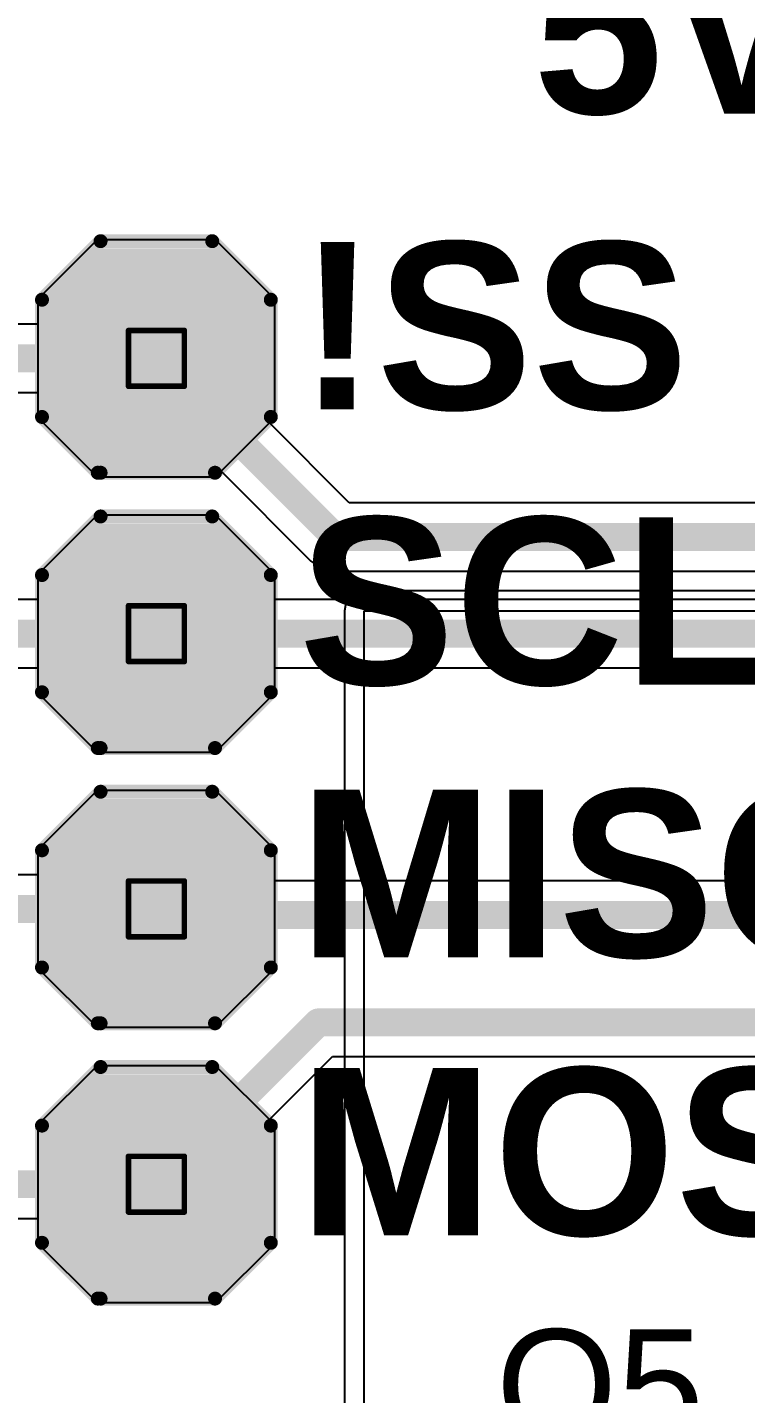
# Model space of a CAD drawing. Header units: inches. Extents: x 0 to 13.9, y -0.2 to 3.4.
# Drawn here: x 0.2787 to 0.5362, y 2.4749 to 2.9646 of the extents above; entities that cross this region are included whole.
import ezdxf

# ---------------------------------------------------------------- set-up
doc = ezdxf.new("R2010")
doc.units = ezdxf.units.IN
doc.header["$MEASUREMENT"] = 0
for name, color, linetype in [('Bottom Layer', 5, 'Continuous'), ('Bottom Solder', 6, 'Continuous'), ('Drill Drawing', 1, 'Continuous'), ('Layer 1', 16, 'Continuous'), ('Layer 2', 76, 'Continuous'), ('Multi-Layer', 9, 'Continuous'), ('Pad Holes', 156, 'Continuous'), ('Top Layer', 1, 'Continuous'), ('Top Overlay', 2, 'Continuous'), ('Top Solder', 216, 'Continuous')]:
    doc.layers.add(name, color=color, linetype=linetype)
doc.styles.add('Arial', font='', dxfattribs={"height": 0.2})
doc.styles.add('Arial_Bold', font='', dxfattribs={"height": 0.2})
doc.styles.get('Arial').set_extended_font_data('Arial')
doc.styles.get('Arial_Bold').set_extended_font_data('Arial', bold=True)

msp = doc.modelspace()

# ---------------------------------------------------------------- hatches: boundary and pattern name
at = {"layer": 'Bottom Layer'}
for points in [[(0.34272, 2.88143), (0.30728, 2.88143), (0.28957, 2.86372), (0.28957, 2.82828), (0.30728, 2.81057), (0.34272, 2.81057), (0.36043, 2.82828), (0.36043, 2.86372)], [(0.34272, 2.78277), (0.30728, 2.78277), (0.28957, 2.76505), (0.28957, 2.72962), (0.30728, 2.7119), (0.34272, 2.7119), (0.36043, 2.72962), (0.36043, 2.76505)], [(0.34272, 2.6841), (0.30728, 2.6841), (0.28957, 2.66638), (0.28957, 2.63095), (0.30728, 2.61323), (0.34272, 2.61323), (0.36043, 2.63095), (0.36043, 2.66638)], [(0.34272, 2.58543), (0.30728, 2.58543), (0.28957, 2.56772), (0.28957, 2.53228), (0.30728, 2.51457), (0.34272, 2.51457), (0.36043, 2.53228), (0.36043, 2.56772)]]:
    msp.add_hatch(color=5, dxfattribs=at).paths.add_polyline_path(points)
at = {"layer": 'Bottom Solder'}
for points in [[(0.34472, 2.88543), (0.30528, 2.88543), (0.28557, 2.86572), (0.28557, 2.82628), (0.30528, 2.80657), (0.34472, 2.80657), (0.36443, 2.82628), (0.36443, 2.86572)], [(0.34472, 2.78677), (0.30528, 2.78677), (0.28557, 2.76705), (0.28557, 2.72762), (0.30528, 2.7079), (0.34472, 2.7079), (0.36443, 2.72762), (0.36443, 2.76705)], [(0.34472, 2.6881), (0.30528, 2.6881), (0.28557, 2.66838), (0.28557, 2.62895), (0.30528, 2.60923), (0.34472, 2.60923), (0.36443, 2.62895), (0.36443, 2.66838)], [(0.34472, 2.58943), (0.30528, 2.58943), (0.28557, 2.56972), (0.28557, 2.53028), (0.30528, 2.51057), (0.34472, 2.51057), (0.36443, 2.53028), (0.36443, 2.56972)]]:
    msp.add_hatch(color=6, dxfattribs=at).paths.add_polyline_path(points)
at = {"layer": 'Layer 1'}
for points in [[(0.34272, 2.88143), (0.30728, 2.88143), (0.28957, 2.86372), (0.28957, 2.82828), (0.30728, 2.81057), (0.34272, 2.81057), (0.36043, 2.82828), (0.36043, 2.86372)], [(0.34272, 2.78277), (0.30728, 2.78277), (0.28957, 2.76505), (0.28957, 2.72962), (0.30728, 2.7119), (0.34272, 2.7119), (0.36043, 2.72962), (0.36043, 2.76505)], [(0.34272, 2.6841), (0.30728, 2.6841), (0.28957, 2.66638), (0.28957, 2.63095), (0.30728, 2.61323), (0.34272, 2.61323), (0.36043, 2.63095), (0.36043, 2.66638)], [(0.34272, 2.58543), (0.30728, 2.58543), (0.28957, 2.56772), (0.28957, 2.53228), (0.30728, 2.51457), (0.34272, 2.51457), (0.36043, 2.53228), (0.36043, 2.56772)]]:
    msp.add_hatch(color=16, dxfattribs=at).paths.add_polyline_path(points)
at = {"layer": 'Layer 2'}
for points in [[(0.34272, 2.88143), (0.30728, 2.88143), (0.28957, 2.86372), (0.28957, 2.82828), (0.30728, 2.81057), (0.34272, 2.81057), (0.36043, 2.82828), (0.36043, 2.86372)], [(0.34272, 2.78277), (0.30728, 2.78277), (0.28957, 2.76505), (0.28957, 2.72962), (0.30728, 2.7119), (0.34272, 2.7119), (0.36043, 2.72962), (0.36043, 2.76505)], [(0.34272, 2.6841), (0.30728, 2.6841), (0.28957, 2.66638), (0.28957, 2.63095), (0.30728, 2.61323), (0.34272, 2.61323), (0.36043, 2.63095), (0.36043, 2.66638)], [(0.34272, 2.58543), (0.30728, 2.58543), (0.28957, 2.56772), (0.28957, 2.53228), (0.30728, 2.51457), (0.34272, 2.51457), (0.36043, 2.53228), (0.36043, 2.56772)]]:
    msp.add_hatch(color=76, dxfattribs=at).paths.add_polyline_path(points)
at = {"layer": 'Multi-Layer'}
for points in [[(0.34272, 2.88143), (0.30728, 2.88143), (0.28957, 2.86372), (0.28957, 2.82828), (0.30728, 2.81057), (0.34272, 2.81057), (0.36043, 2.82828), (0.36043, 2.86372)], [(0.34272, 2.78277), (0.30728, 2.78277), (0.28957, 2.76505), (0.28957, 2.72962), (0.30728, 2.7119), (0.34272, 2.7119), (0.36043, 2.72962), (0.36043, 2.76505)], [(0.34272, 2.6841), (0.30728, 2.6841), (0.28957, 2.66638), (0.28957, 2.63095), (0.30728, 2.61323), (0.34272, 2.61323), (0.36043, 2.63095), (0.36043, 2.66638)], [(0.34272, 2.58543), (0.30728, 2.58543), (0.28957, 2.56772), (0.28957, 2.53228), (0.30728, 2.51457), (0.34272, 2.51457), (0.36043, 2.53228), (0.36043, 2.56772)]]:
    msp.add_hatch(color=9, dxfattribs=at).paths.add_polyline_path(points)
at = {"layer": 'Pad Holes'}
h = msp.add_hatch(color=7, dxfattribs=at)
edge = h.paths.add_edge_path()
edge.add_arc((0.325, 2.846), 0.01811, 0, 360)
h = msp.add_hatch(color=7, dxfattribs=at)
edge = h.paths.add_edge_path()
edge.add_arc((0.325, 2.74733), 0.01811, 0, 360)
h = msp.add_hatch(color=7, dxfattribs=at)
edge = h.paths.add_edge_path()
edge.add_arc((0.325, 2.64867), 0.01811, 0, 360)
h = msp.add_hatch(color=7, dxfattribs=at)
edge = h.paths.add_edge_path()
edge.add_arc((0.325, 2.55), 0.01811, 0, 360)
at = {"layer": 'Top Layer'}
for points in [[(0.34272, 2.88143), (0.30728, 2.88143), (0.28957, 2.86372), (0.28957, 2.82828), (0.30728, 2.81057), (0.34272, 2.81057), (0.36043, 2.82828), (0.36043, 2.86372)], [(0.34272, 2.78277), (0.30728, 2.78277), (0.28957, 2.76505), (0.28957, 2.72962), (0.30728, 2.7119), (0.34272, 2.7119), (0.36043, 2.72962), (0.36043, 2.76505)], [(0.34272, 2.6841), (0.30728, 2.6841), (0.28957, 2.66638), (0.28957, 2.63095), (0.30728, 2.61323), (0.34272, 2.61323), (0.36043, 2.63095), (0.36043, 2.66638)], [(0.34272, 2.58543), (0.30728, 2.58543), (0.28957, 2.56772), (0.28957, 2.53228), (0.30728, 2.51457), (0.34272, 2.51457), (0.36043, 2.53228), (0.36043, 2.56772)]]:
    msp.add_hatch(color=1, dxfattribs=at).paths.add_polyline_path(points)
at = {"layer": 'Top Solder'}
for points in [[(0.34472, 2.88543), (0.30528, 2.88543), (0.28557, 2.86572), (0.28557, 2.82628), (0.30528, 2.80657), (0.34472, 2.80657), (0.36443, 2.82628), (0.36443, 2.86572)], [(0.34472, 2.78677), (0.30528, 2.78677), (0.28557, 2.76705), (0.28557, 2.72762), (0.30528, 2.7079), (0.34472, 2.7079), (0.36443, 2.72762), (0.36443, 2.76705)], [(0.34472, 2.6881), (0.30528, 2.6881), (0.28557, 2.66838), (0.28557, 2.62895), (0.30528, 2.60923), (0.34472, 2.60923), (0.36443, 2.62895), (0.36443, 2.66838)], [(0.34472, 2.58943), (0.30528, 2.58943), (0.28557, 2.56972), (0.28557, 2.53028), (0.30528, 2.51057), (0.34472, 2.51057), (0.36443, 2.53028), (0.36443, 2.56972)]]:
    msp.add_hatch(color=216, dxfattribs=at).paths.add_polyline_path(points)

# ---------------------------------------------------------------- linework, layer by layer
at = {"layer": 'Bottom Layer'}
for p, q in [((0.30378, 2.88843), (0.28257, 2.86722)), ((0.34622, 2.88843), (0.30378, 2.88843)), ((0.36743, 2.86722), (0.34622, 2.88843)), ((0.28257, 2.86722), (0.28257, 2.82478)), ((0.36743, 2.82478), (0.36743, 2.86722)), ((0.28257, 2.82478), (0.30378, 2.80357)), ((0.34622, 2.80357), (0.36743, 2.82478)), ((0.30378, 2.80357), (0.34622, 2.80357)), ((0.30378, 2.78977), (0.28257, 2.76855)), ((0.34622, 2.78977), (0.30378, 2.78977)), ((0.36743, 2.76855), (0.34622, 2.78977)), ((0.28257, 2.76855), (0.28257, 2.72612)), ((0.36743, 2.72612), (0.36743, 2.76855)), ((0.28257, 2.72612), (0.30378, 2.7049)), ((0.34622, 2.7049), (0.36743, 2.72612)), ((0.30378, 2.7049), (0.34622, 2.7049)), ((0.30378, 2.6911), (0.28257, 2.66988)), ((0.34622, 2.6911), (0.30378, 2.6911)), ((0.36743, 2.66988), (0.34622, 2.6911)), ((0.28257, 2.66988), (0.28257, 2.62745)), ((0.36743, 2.62745), (0.36743, 2.66988)), ((0.28257, 2.62745), (0.30378, 2.60623)), ((0.34622, 2.60623), (0.36743, 2.62745)), ((0.30378, 2.60623), (0.34622, 2.60623)), ((0.30378, 2.59243), (0.28257, 2.57122)), ((0.34622, 2.59243), (0.30378, 2.59243)), ((0.36743, 2.57122), (0.34622, 2.59243)), ((0.28257, 2.57122), (0.28257, 2.52878)), ((0.36743, 2.52878), (0.36743, 2.57122)), ((0.28257, 2.52878), (0.30378, 2.50757)), ((0.34622, 2.50757), (0.36743, 2.52878)), ((0.30378, 2.50757), (0.34622, 2.50757))]:
    msp.add_line(p, q, dxfattribs=at)
at = {"layer": 'Drill Drawing'}
for points in [[(0.315, 2.856, 0.002, 0.002, 0), (0.335, 2.856, 0.002, 0.002, 0)], [(0.315, 2.836, 0.002, 0.002, 0), (0.315, 2.856, 0.002, 0.002, 0)], [(0.335, 2.836, 0.002, 0.002, 0), (0.335, 2.856, 0.002, 0.002, 0)], [(0.315, 2.836, 0.002, 0.002, 0), (0.335, 2.836, 0.002, 0.002, 0)], [(0.315, 2.75733, 0.002, 0.002, 0), (0.335, 2.75733, 0.002, 0.002, 0)], [(0.315, 2.73733, 0.002, 0.002, 0), (0.315, 2.75733, 0.002, 0.002, 0)], [(0.335, 2.73733, 0.002, 0.002, 0), (0.335, 2.75733, 0.002, 0.002, 0)], [(0.315, 2.73733, 0.002, 0.002, 0), (0.335, 2.73733, 0.002, 0.002, 0)], [(0.315, 2.65867, 0.002, 0.002, 0), (0.335, 2.65867, 0.002, 0.002, 0)], [(0.315, 2.63867, 0.002, 0.002, 0), (0.315, 2.65867, 0.002, 0.002, 0)], [(0.335, 2.63867, 0.002, 0.002, 0), (0.335, 2.65867, 0.002, 0.002, 0)], [(0.315, 2.63867, 0.002, 0.002, 0), (0.335, 2.63867, 0.002, 0.002, 0)], [(0.315, 2.56, 0.002, 0.002, 0), (0.335, 2.56, 0.002, 0.002, 0)], [(0.315, 2.54, 0.002, 0.002, 0), (0.315, 2.56, 0.002, 0.002, 0)], [(0.335, 2.54, 0.002, 0.002, 0), (0.335, 2.56, 0.002, 0.002, 0)], [(0.315, 2.54, 0.002, 0.002, 0), (0.335, 2.54, 0.002, 0.002, 0)]]:
    msp.add_lwpolyline(points, format="xyseb", dxfattribs=at)
for points in [[(0.3145, 2.856, 0.001, 0.001, 1), (0.3155, 2.856, 0.001, 0.001, 1)], [(0.3145, 2.856, 0.001, 0.001, 1), (0.3155, 2.856, 0.001, 0.001, 1)], [(0.3345, 2.856, 0.001, 0.001, 1), (0.3355, 2.856, 0.001, 0.001, 1)], [(0.3345, 2.856, 0.001, 0.001, 1), (0.3355, 2.856, 0.001, 0.001, 1)], [(0.3145, 2.836, 0.001, 0.001, 1), (0.3155, 2.836, 0.001, 0.001, 1)], [(0.3145, 2.836, 0.001, 0.001, 1), (0.3155, 2.836, 0.001, 0.001, 1)], [(0.3345, 2.836, 0.001, 0.001, 1), (0.3355, 2.836, 0.001, 0.001, 1)], [(0.3345, 2.836, 0.001, 0.001, 1), (0.3355, 2.836, 0.001, 0.001, 1)], [(0.3145, 2.75733, 0.001, 0.001, 1), (0.3155, 2.75733, 0.001, 0.001, 1)], [(0.3145, 2.75733, 0.001, 0.001, 1), (0.3155, 2.75733, 0.001, 0.001, 1)], [(0.3345, 2.75733, 0.001, 0.001, 1), (0.3355, 2.75733, 0.001, 0.001, 1)], [(0.3345, 2.75733, 0.001, 0.001, 1), (0.3355, 2.75733, 0.001, 0.001, 1)], [(0.3145, 2.73733, 0.001, 0.001, 1), (0.3155, 2.73733, 0.001, 0.001, 1)], [(0.3145, 2.73733, 0.001, 0.001, 1), (0.3155, 2.73733, 0.001, 0.001, 1)], [(0.3345, 2.73733, 0.001, 0.001, 1), (0.3355, 2.73733, 0.001, 0.001, 1)], [(0.3345, 2.73733, 0.001, 0.001, 1), (0.3355, 2.73733, 0.001, 0.001, 1)], [(0.3145, 2.65867, 0.001, 0.001, 1), (0.3155, 2.65867, 0.001, 0.001, 1)], [(0.3145, 2.65867, 0.001, 0.001, 1), (0.3155, 2.65867, 0.001, 0.001, 1)], [(0.3345, 2.65867, 0.001, 0.001, 1), (0.3355, 2.65867, 0.001, 0.001, 1)], [(0.3345, 2.65867, 0.001, 0.001, 1), (0.3355, 2.65867, 0.001, 0.001, 1)], [(0.3145, 2.63867, 0.001, 0.001, 1), (0.3155, 2.63867, 0.001, 0.001, 1)], [(0.3145, 2.63867, 0.001, 0.001, 1), (0.3155, 2.63867, 0.001, 0.001, 1)], [(0.3345, 2.63867, 0.001, 0.001, 1), (0.3355, 2.63867, 0.001, 0.001, 1)], [(0.3345, 2.63867, 0.001, 0.001, 1), (0.3355, 2.63867, 0.001, 0.001, 1)], [(0.3145, 2.56, 0.001, 0.001, 1), (0.3155, 2.56, 0.001, 0.001, 1)], [(0.3145, 2.56, 0.001, 0.001, 1), (0.3155, 2.56, 0.001, 0.001, 1)], [(0.3345, 2.56, 0.001, 0.001, 1), (0.3355, 2.56, 0.001, 0.001, 1)], [(0.3345, 2.56, 0.001, 0.001, 1), (0.3355, 2.56, 0.001, 0.001, 1)], [(0.3145, 2.54, 0.001, 0.001, 1), (0.3155, 2.54, 0.001, 0.001, 1)], [(0.3145, 2.54, 0.001, 0.001, 1), (0.3155, 2.54, 0.001, 0.001, 1)], [(0.3345, 2.54, 0.001, 0.001, 1), (0.3355, 2.54, 0.001, 0.001, 1)], [(0.3345, 2.54, 0.001, 0.001, 1), (0.3355, 2.54, 0.001, 0.001, 1)]]:
    msp.add_lwpolyline(points, format="xyseb", close=True, dxfattribs=at)
at = {"layer": 'Layer 1'}
for p, q in [((0.30378, 2.88843), (0.28257, 2.86722)), ((0.34622, 2.88843), (0.30378, 2.88843)), ((0.36743, 2.86722), (0.34622, 2.88843)), ((0.28257, 2.86722), (0.28257, 2.85823)), ((0.36743, 2.82478), (0.36743, 2.86722)), ((0.28257, 2.85823), (0.17539, 2.85823)), ((0.18046, 2.83376), (0.28257, 2.83376)), ((0.28257, 2.83376), (0.28257, 2.82478)), ((0.28257, 2.82478), (0.30378, 2.80357)), ((0.36548, 2.82283), (0.36743, 2.82478)), ((0.39407, 2.79424), (0.36548, 2.82283)), ((0.30378, 2.80357), (0.34622, 2.80357)), ((0.34622, 2.80357), (0.34817, 2.80552)), ((0.34817, 2.80552), (0.38035, 2.77335)), ((1.09809, 2.79424), (0.39407, 2.79424)), ((0.30378, 2.78977), (0.28257, 2.76855)), ((0.34622, 2.78977), (0.30378, 2.78977)), ((0.36743, 2.76855), (0.34622, 2.78977)), ((0.38035, 2.77335), (0.38432, 2.7707)), ((0.28257, 2.76855), (0.28257, 2.75957)), ((0.36743, 2.75957), (0.36743, 2.76855)), ((0.38432, 2.7707), (0.389, 2.76976)), ((0.389, 2.76976), (2.07193, 2.76976)), ((0.28257, 2.75957), (0.17515, 2.75957)), ((2.04167, 2.75957), (0.36743, 2.75957)), ((0.18022, 2.7351), (0.28257, 2.7351)), ((0.28257, 2.7351), (0.28257, 2.72612)), ((0.36743, 2.72612), (0.36743, 2.7351)), ((0.36743, 2.7351), (0.79602, 2.7351)), ((0.28257, 2.72612), (0.30378, 2.7049)), ((0.34622, 2.7049), (0.36743, 2.72612)), ((0.30378, 2.7049), (0.34622, 2.7049)), ((0.30378, 2.6911), (0.28257, 2.66988)), ((0.34622, 2.6911), (0.30378, 2.6911)), ((0.36743, 2.66988), (0.34622, 2.6911)), ((0.28257, 2.66988), (0.28257, 2.6609)), ((0.36743, 2.65874), (0.36743, 2.66988)), ((0.28257, 2.6609), (0.17491, 2.6609)), ((0.80502, 2.65874), (0.36743, 2.65874)), ((0.36548, 2.57317), (0.38807, 2.59576)), ((0.38807, 2.59576), (1.16991, 2.59576)), ((0.36743, 2.57122), (0.36548, 2.57317)), ((0.36743, 2.52878), (0.36743, 2.57122)), ((0.20507, 2.53776), (0.28257, 2.53776)), ((0.28257, 2.53776), (0.28257, 2.52878)), ((0.28257, 2.52878), (0.30378, 2.50757)), ((0.34622, 2.50757), (0.36743, 2.52878)), ((0.30378, 2.50757), (0.34622, 2.50757))]:
    msp.add_line(p, q, dxfattribs=at)
for points in [[(0.17539, 2.846, 0.01, 0.01, 0), (0.325, 2.846, 0.01, 0.01, 0)], [(0.325, 2.846, 0.01, 0.01, 0), (0.389, 2.782, 0.01, 0.01, 0)], [(0.389, 2.782, 0.01, 0.01, 0), (2.077, 2.782, 0.01, 0.01, 0)], [(0.17515, 2.74733, 0.01, 0.01, 0), (0.325, 2.74733, 0.01, 0.01, 0)], [(0.325, 2.74733, 0.01, 0.01, 0), (2.04167, 2.74733, 0.01, 0.01, 0)], [(0.17491, 2.64867, 0.01, 0.01, 0), (0.325, 2.64867, 0.01, 0.01, 0)], [(0.325, 2.64867, 0.01, 0.01, 0), (0.32717, 2.6465, 0.01, 0.01, 0)], [(0.32717, 2.6465, 0.01, 0.01, 0), (2.0585, 2.6465, 0.01, 0.01, 0)], [(0.325, 2.55, 0.01, 0.01, 0), (0.383, 2.608, 0.01, 0.01, 0)], [(0.383, 2.608, 0.01, 0.01, 0), (2.068, 2.608, 0.01, 0.01, 0)], [(0.2, 2.55, 0.01, 0.01, 0), (0.325, 2.55, 0.01, 0.01, 0)]]:
    msp.add_lwpolyline(points, format="xyseb", dxfattribs=at)
for points in [[(0.3225, 2.846, 0.005, 0.005, 1), (0.3275, 2.846, 0.005, 0.005, 1)], [(0.3225, 2.846, 0.005, 0.005, 1), (0.3275, 2.846, 0.005, 0.005, 1)], [(0.3865, 2.782, 0.005, 0.005, 1), (0.3915, 2.782, 0.005, 0.005, 1)], [(0.3865, 2.782, 0.005, 0.005, 1), (0.3915, 2.782, 0.005, 0.005, 1)], [(0.3225, 2.74733, 0.005, 0.005, 1), (0.3275, 2.74733, 0.005, 0.005, 1)], [(0.3225, 2.74733, 0.005, 0.005, 1), (0.3275, 2.74733, 0.005, 0.005, 1)], [(0.3225, 2.64867, 0.005, 0.005, 1), (0.3275, 2.64867, 0.005, 0.005, 1)], [(0.3225, 2.64867, 0.005, 0.005, 1), (0.3275, 2.64867, 0.005, 0.005, 1)], [(0.32467, 2.6465, 0.005, 0.005, 1), (0.32967, 2.6465, 0.005, 0.005, 1)], [(0.32467, 2.6465, 0.005, 0.005, 1), (0.32967, 2.6465, 0.005, 0.005, 1)], [(0.3805, 2.608, 0.005, 0.005, 1), (0.3855, 2.608, 0.005, 0.005, 1)], [(0.3805, 2.608, 0.005, 0.005, 1), (0.3855, 2.608, 0.005, 0.005, 1)], [(0.3225, 2.55, 0.005, 0.005, 1), (0.3275, 2.55, 0.005, 0.005, 1)], [(0.3225, 2.55, 0.005, 0.005, 1), (0.3275, 2.55, 0.005, 0.005, 1)]]:
    msp.add_lwpolyline(points, format="xyseb", close=True, dxfattribs=at)
at = {"layer": 'Layer 2'}
for p, q in [((0.30378, 2.88843), (0.28257, 2.86722)), ((0.34622, 2.88843), (0.30378, 2.88843)), ((0.36743, 2.86722), (0.34622, 2.88843)), ((0.28257, 2.86722), (0.28257, 2.82478)), ((0.36743, 2.82478), (0.36743, 2.86722)), ((0.28257, 2.82478), (0.30378, 2.80357)), ((0.34622, 2.80357), (0.36743, 2.82478)), ((0.30378, 2.80357), (0.34622, 2.80357)), ((0.30378, 2.78977), (0.28257, 2.76855)), ((0.34622, 2.78977), (0.30378, 2.78977)), ((0.36743, 2.76855), (0.34622, 2.78977)), ((0.28257, 2.76855), (0.28257, 2.72612)), ((0.36743, 2.72612), (0.36743, 2.76855)), ((0.39677, 2.76209), (0.39445, 2.76055)), ((0.3995, 2.76264), (0.39677, 2.76209)), ((1.34286, 2.76264), (0.3995, 2.76264)), ((0.39291, 2.75823), (0.39236, 2.7555)), ((0.39445, 2.76055), (0.39291, 2.75823)), ((0.39236, 2.7555), (0.39236, 1.959)), ((0.3995, 1.959), (0.3995, 2.7555)), ((0.3995, 2.7555), (1.35, 2.7555)), ((0.28257, 2.72612), (0.30378, 2.7049)), ((0.34622, 2.7049), (0.36743, 2.72612)), ((0.30378, 2.7049), (0.34622, 2.7049)), ((0.30378, 2.6911), (0.28257, 2.66988)), ((0.34622, 2.6911), (0.30378, 2.6911)), ((0.36743, 2.66988), (0.34622, 2.6911)), ((0.28257, 2.66988), (0.28257, 2.62745)), ((0.36743, 2.62745), (0.36743, 2.66988)), ((0.28257, 2.62745), (0.30378, 2.60623)), ((0.34622, 2.60623), (0.36743, 2.62745)), ((0.30378, 2.60623), (0.34622, 2.60623)), ((0.30378, 2.59243), (0.28257, 2.57122)), ((0.34622, 2.59243), (0.30378, 2.59243)), ((0.36743, 2.57122), (0.34622, 2.59243)), ((0.28257, 2.57122), (0.28257, 2.52878)), ((0.36743, 2.52878), (0.36743, 2.57122)), ((0.28257, 2.52878), (0.30378, 2.50757)), ((0.34622, 2.50757), (0.36743, 2.52878)), ((0.30378, 2.50757), (0.34622, 2.50757))]:
    msp.add_line(p, q, dxfattribs=at)
at = {"layer": 'Top Layer'}
for p, q in [((0.30378, 2.88843), (0.28257, 2.86722)), ((0.34622, 2.88843), (0.30378, 2.88843)), ((0.36743, 2.86722), (0.34622, 2.88843)), ((0.28257, 2.86722), (0.28257, 2.82478)), ((0.36743, 2.82478), (0.36743, 2.86722)), ((0.28257, 2.82478), (0.30378, 2.80357)), ((0.34622, 2.80357), (0.36743, 2.82478)), ((0.30378, 2.80357), (0.34622, 2.80357)), ((0.30378, 2.78977), (0.28257, 2.76855)), ((0.34622, 2.78977), (0.30378, 2.78977)), ((0.36743, 2.76855), (0.34622, 2.78977)), ((0.28257, 2.76855), (0.28257, 2.72612)), ((0.36743, 2.72612), (0.36743, 2.76855)), ((0.28257, 2.72612), (0.30378, 2.7049)), ((0.34622, 2.7049), (0.36743, 2.72612)), ((0.30378, 2.7049), (0.34622, 2.7049)), ((0.30378, 2.6911), (0.28257, 2.66988)), ((0.34622, 2.6911), (0.30378, 2.6911)), ((0.36743, 2.66988), (0.34622, 2.6911)), ((0.28257, 2.66988), (0.28257, 2.62745)), ((0.36743, 2.62745), (0.36743, 2.66988)), ((0.28257, 2.62745), (0.30378, 2.60623)), ((0.34622, 2.60623), (0.36743, 2.62745)), ((0.30378, 2.60623), (0.34622, 2.60623)), ((0.30378, 2.59243), (0.28257, 2.57122)), ((0.34622, 2.59243), (0.30378, 2.59243)), ((0.36743, 2.57122), (0.34622, 2.59243)), ((0.28257, 2.57122), (0.28257, 2.52878)), ((0.36743, 2.52878), (0.36743, 2.57122)), ((0.28257, 2.52878), (0.30378, 2.50757)), ((0.34622, 2.50757), (0.36743, 2.52878)), ((0.30378, 2.50757), (0.34622, 2.50757))]:
    msp.add_line(p, q, dxfattribs=at)
at = {"layer": 'Top Overlay'}
for points in [[(0.284, 2.867, 0.005, 0.005, 0), (0.305, 2.888, 0.005, 0.005, 0)], [(0.305, 2.888, 0.005, 0.005, 0), (0.345, 2.888, 0.005, 0.005, 0)], [(0.345, 2.888, 0.005, 0.005, 0), (0.366, 2.867, 0.005, 0.005, 0)], [(0.284, 2.825, 0.005, 0.005, 0), (0.284, 2.867, 0.005, 0.005, 0)], [(0.366, 2.825, 0.005, 0.005, 0), (0.366, 2.867, 0.005, 0.005, 0)], [(0.284, 2.825, 0.005, 0.005, 0), (0.304, 2.805, 0.005, 0.005, 0)], [(0.346, 2.805, 0.005, 0.005, 0), (0.366, 2.825, 0.005, 0.005, 0)], [(0.305, 2.805, 0.005, 0.005, 0), (0.346, 2.805, 0.005, 0.005, 0)], [(0.284, 2.76833, 0.005, 0.005, 0), (0.305, 2.78933, 0.005, 0.005, 0)], [(0.305, 2.78933, 0.005, 0.005, 0), (0.345, 2.78933, 0.005, 0.005, 0)], [(0.345, 2.78933, 0.005, 0.005, 0), (0.366, 2.76833, 0.005, 0.005, 0)], [(0.284, 2.72633, 0.005, 0.005, 0), (0.284, 2.76833, 0.005, 0.005, 0)], [(0.366, 2.72633, 0.005, 0.005, 0), (0.366, 2.76833, 0.005, 0.005, 0)], [(0.284, 2.72633, 0.005, 0.005, 0), (0.304, 2.70633, 0.005, 0.005, 0)], [(0.346, 2.70633, 0.005, 0.005, 0), (0.366, 2.72633, 0.005, 0.005, 0)], [(0.305, 2.70633, 0.005, 0.005, 0), (0.346, 2.70633, 0.005, 0.005, 0)], [(0.284, 2.66967, 0.005, 0.005, 0), (0.305, 2.69067, 0.005, 0.005, 0)], [(0.305, 2.69067, 0.005, 0.005, 0), (0.345, 2.69067, 0.005, 0.005, 0)], [(0.345, 2.69067, 0.005, 0.005, 0), (0.366, 2.66967, 0.005, 0.005, 0)], [(0.284, 2.62767, 0.005, 0.005, 0), (0.284, 2.66967, 0.005, 0.005, 0)], [(0.366, 2.62767, 0.005, 0.005, 0), (0.366, 2.66967, 0.005, 0.005, 0)], [(0.284, 2.62767, 0.005, 0.005, 0), (0.304, 2.60767, 0.005, 0.005, 0)], [(0.346, 2.60767, 0.005, 0.005, 0), (0.366, 2.62767, 0.005, 0.005, 0)], [(0.305, 2.60767, 0.005, 0.005, 0), (0.346, 2.60767, 0.005, 0.005, 0)], [(0.284, 2.571, 0.005, 0.005, 0), (0.305, 2.592, 0.005, 0.005, 0)], [(0.305, 2.592, 0.005, 0.005, 0), (0.345, 2.592, 0.005, 0.005, 0)], [(0.345, 2.592, 0.005, 0.005, 0), (0.366, 2.571, 0.005, 0.005, 0)], [(0.284, 2.529, 0.005, 0.005, 0), (0.284, 2.571, 0.005, 0.005, 0)], [(0.366, 2.529, 0.005, 0.005, 0), (0.366, 2.571, 0.005, 0.005, 0)], [(0.284, 2.529, 0.005, 0.005, 0), (0.304, 2.509, 0.005, 0.005, 0)], [(0.346, 2.509, 0.005, 0.005, 0), (0.366, 2.529, 0.005, 0.005, 0)], [(0.305, 2.509, 0.005, 0.005, 0), (0.346, 2.509, 0.005, 0.005, 0)]]:
    msp.add_lwpolyline(points, format="xyseb", dxfattribs=at)
for points in [[(0.30375, 2.888, 0.0025, 0.0025, 1), (0.30625, 2.888, 0.0025, 0.0025, 1)], [(0.30375, 2.888, 0.0025, 0.0025, 1), (0.30625, 2.888, 0.0025, 0.0025, 1)], [(0.34375, 2.888, 0.0025, 0.0025, 1), (0.34625, 2.888, 0.0025, 0.0025, 1)], [(0.34375, 2.888, 0.0025, 0.0025, 1), (0.34625, 2.888, 0.0025, 0.0025, 1)], [(0.28275, 2.867, 0.0025, 0.0025, 1), (0.28525, 2.867, 0.0025, 0.0025, 1)], [(0.28275, 2.867, 0.0025, 0.0025, 1), (0.28525, 2.867, 0.0025, 0.0025, 1)], [(0.36475, 2.867, 0.0025, 0.0025, 1), (0.36725, 2.867, 0.0025, 0.0025, 1)], [(0.36475, 2.867, 0.0025, 0.0025, 1), (0.36725, 2.867, 0.0025, 0.0025, 1)], [(0.28275, 2.825, 0.0025, 0.0025, 1), (0.28525, 2.825, 0.0025, 0.0025, 1)], [(0.28275, 2.825, 0.0025, 0.0025, 1), (0.28525, 2.825, 0.0025, 0.0025, 1)], [(0.36475, 2.825, 0.0025, 0.0025, 1), (0.36725, 2.825, 0.0025, 0.0025, 1)], [(0.36475, 2.825, 0.0025, 0.0025, 1), (0.36725, 2.825, 0.0025, 0.0025, 1)], [(0.30275, 2.805, 0.0025, 0.0025, 1), (0.30525, 2.805, 0.0025, 0.0025, 1)], [(0.30375, 2.805, 0.0025, 0.0025, 1), (0.30625, 2.805, 0.0025, 0.0025, 1)], [(0.34475, 2.805, 0.0025, 0.0025, 1), (0.34725, 2.805, 0.0025, 0.0025, 1)], [(0.34475, 2.805, 0.0025, 0.0025, 1), (0.34725, 2.805, 0.0025, 0.0025, 1)], [(0.30375, 2.78933, 0.0025, 0.0025, 1), (0.30625, 2.78933, 0.0025, 0.0025, 1)], [(0.30375, 2.78933, 0.0025, 0.0025, 1), (0.30625, 2.78933, 0.0025, 0.0025, 1)], [(0.34375, 2.78933, 0.0025, 0.0025, 1), (0.34625, 2.78933, 0.0025, 0.0025, 1)], [(0.34375, 2.78933, 0.0025, 0.0025, 1), (0.34625, 2.78933, 0.0025, 0.0025, 1)], [(0.28275, 2.76833, 0.0025, 0.0025, 1), (0.28525, 2.76833, 0.0025, 0.0025, 1)], [(0.28275, 2.76833, 0.0025, 0.0025, 1), (0.28525, 2.76833, 0.0025, 0.0025, 1)], [(0.36475, 2.76833, 0.0025, 0.0025, 1), (0.36725, 2.76833, 0.0025, 0.0025, 1)], [(0.36475, 2.76833, 0.0025, 0.0025, 1), (0.36725, 2.76833, 0.0025, 0.0025, 1)], [(0.28275, 2.72633, 0.0025, 0.0025, 1), (0.28525, 2.72633, 0.0025, 0.0025, 1)], [(0.28275, 2.72633, 0.0025, 0.0025, 1), (0.28525, 2.72633, 0.0025, 0.0025, 1)], [(0.36475, 2.72633, 0.0025, 0.0025, 1), (0.36725, 2.72633, 0.0025, 0.0025, 1)], [(0.36475, 2.72633, 0.0025, 0.0025, 1), (0.36725, 2.72633, 0.0025, 0.0025, 1)], [(0.30275, 2.70633, 0.0025, 0.0025, 1), (0.30525, 2.70633, 0.0025, 0.0025, 1)], [(0.30375, 2.70633, 0.0025, 0.0025, 1), (0.30625, 2.70633, 0.0025, 0.0025, 1)], [(0.34475, 2.70633, 0.0025, 0.0025, 1), (0.34725, 2.70633, 0.0025, 0.0025, 1)], [(0.34475, 2.70633, 0.0025, 0.0025, 1), (0.34725, 2.70633, 0.0025, 0.0025, 1)], [(0.30375, 2.69067, 0.0025, 0.0025, 1), (0.30625, 2.69067, 0.0025, 0.0025, 1)], [(0.30375, 2.69067, 0.0025, 0.0025, 1), (0.30625, 2.69067, 0.0025, 0.0025, 1)], [(0.34375, 2.69067, 0.0025, 0.0025, 1), (0.34625, 2.69067, 0.0025, 0.0025, 1)], [(0.34375, 2.69067, 0.0025, 0.0025, 1), (0.34625, 2.69067, 0.0025, 0.0025, 1)], [(0.28275, 2.66967, 0.0025, 0.0025, 1), (0.28525, 2.66967, 0.0025, 0.0025, 1)], [(0.28275, 2.66967, 0.0025, 0.0025, 1), (0.28525, 2.66967, 0.0025, 0.0025, 1)], [(0.36475, 2.66967, 0.0025, 0.0025, 1), (0.36725, 2.66967, 0.0025, 0.0025, 1)], [(0.36475, 2.66967, 0.0025, 0.0025, 1), (0.36725, 2.66967, 0.0025, 0.0025, 1)], [(0.28275, 2.62767, 0.0025, 0.0025, 1), (0.28525, 2.62767, 0.0025, 0.0025, 1)], [(0.28275, 2.62767, 0.0025, 0.0025, 1), (0.28525, 2.62767, 0.0025, 0.0025, 1)], [(0.36475, 2.62767, 0.0025, 0.0025, 1), (0.36725, 2.62767, 0.0025, 0.0025, 1)], [(0.36475, 2.62767, 0.0025, 0.0025, 1), (0.36725, 2.62767, 0.0025, 0.0025, 1)], [(0.30275, 2.60767, 0.0025, 0.0025, 1), (0.30525, 2.60767, 0.0025, 0.0025, 1)], [(0.30375, 2.60767, 0.0025, 0.0025, 1), (0.30625, 2.60767, 0.0025, 0.0025, 1)], [(0.34475, 2.60767, 0.0025, 0.0025, 1), (0.34725, 2.60767, 0.0025, 0.0025, 1)], [(0.34475, 2.60767, 0.0025, 0.0025, 1), (0.34725, 2.60767, 0.0025, 0.0025, 1)], [(0.30375, 2.592, 0.0025, 0.0025, 1), (0.30625, 2.592, 0.0025, 0.0025, 1)], [(0.30375, 2.592, 0.0025, 0.0025, 1), (0.30625, 2.592, 0.0025, 0.0025, 1)], [(0.34375, 2.592, 0.0025, 0.0025, 1), (0.34625, 2.592, 0.0025, 0.0025, 1)], [(0.34375, 2.592, 0.0025, 0.0025, 1), (0.34625, 2.592, 0.0025, 0.0025, 1)], [(0.28275, 2.571, 0.0025, 0.0025, 1), (0.28525, 2.571, 0.0025, 0.0025, 1)], [(0.28275, 2.571, 0.0025, 0.0025, 1), (0.28525, 2.571, 0.0025, 0.0025, 1)], [(0.36475, 2.571, 0.0025, 0.0025, 1), (0.36725, 2.571, 0.0025, 0.0025, 1)], [(0.36475, 2.571, 0.0025, 0.0025, 1), (0.36725, 2.571, 0.0025, 0.0025, 1)], [(0.28275, 2.529, 0.0025, 0.0025, 1), (0.28525, 2.529, 0.0025, 0.0025, 1)], [(0.28275, 2.529, 0.0025, 0.0025, 1), (0.28525, 2.529, 0.0025, 0.0025, 1)], [(0.36475, 2.529, 0.0025, 0.0025, 1), (0.36725, 2.529, 0.0025, 0.0025, 1)], [(0.36475, 2.529, 0.0025, 0.0025, 1), (0.36725, 2.529, 0.0025, 0.0025, 1)], [(0.30275, 2.509, 0.0025, 0.0025, 1), (0.30525, 2.509, 0.0025, 0.0025, 1)], [(0.30375, 2.509, 0.0025, 0.0025, 1), (0.30625, 2.509, 0.0025, 0.0025, 1)], [(0.34475, 2.509, 0.0025, 0.0025, 1), (0.34725, 2.509, 0.0025, 0.0025, 1)], [(0.34475, 2.509, 0.0025, 0.0025, 1), (0.34725, 2.509, 0.0025, 0.0025, 1)]]:
    msp.add_lwpolyline(points, format="xyseb", close=True, dxfattribs=at)

# ---------------------------------------------------------------- texts
for s, height, style, p in [('5VOK', 0.06, 'Arial_Bold', (0.46, 2.9337)), ('!SS', 0.06, 'Arial_Bold', (0.376, 2.8277)), ('SCLK', 0.06, 'Arial_Bold', (0.376, 2.72904)), ('MISO', 0.06, 'Arial_Bold', (0.376, 2.63137)), ('MOSI', 0.06, 'Arial_Bold', (0.376, 2.5317)), ('Q5', 0.04, 'Arial', (0.44668, 2.45801))]:
    msp.add_text(s, height=height, dxfattribs=dict(at, style=style)).set_placement(p)

doc.saveas('drawing.dxf')
